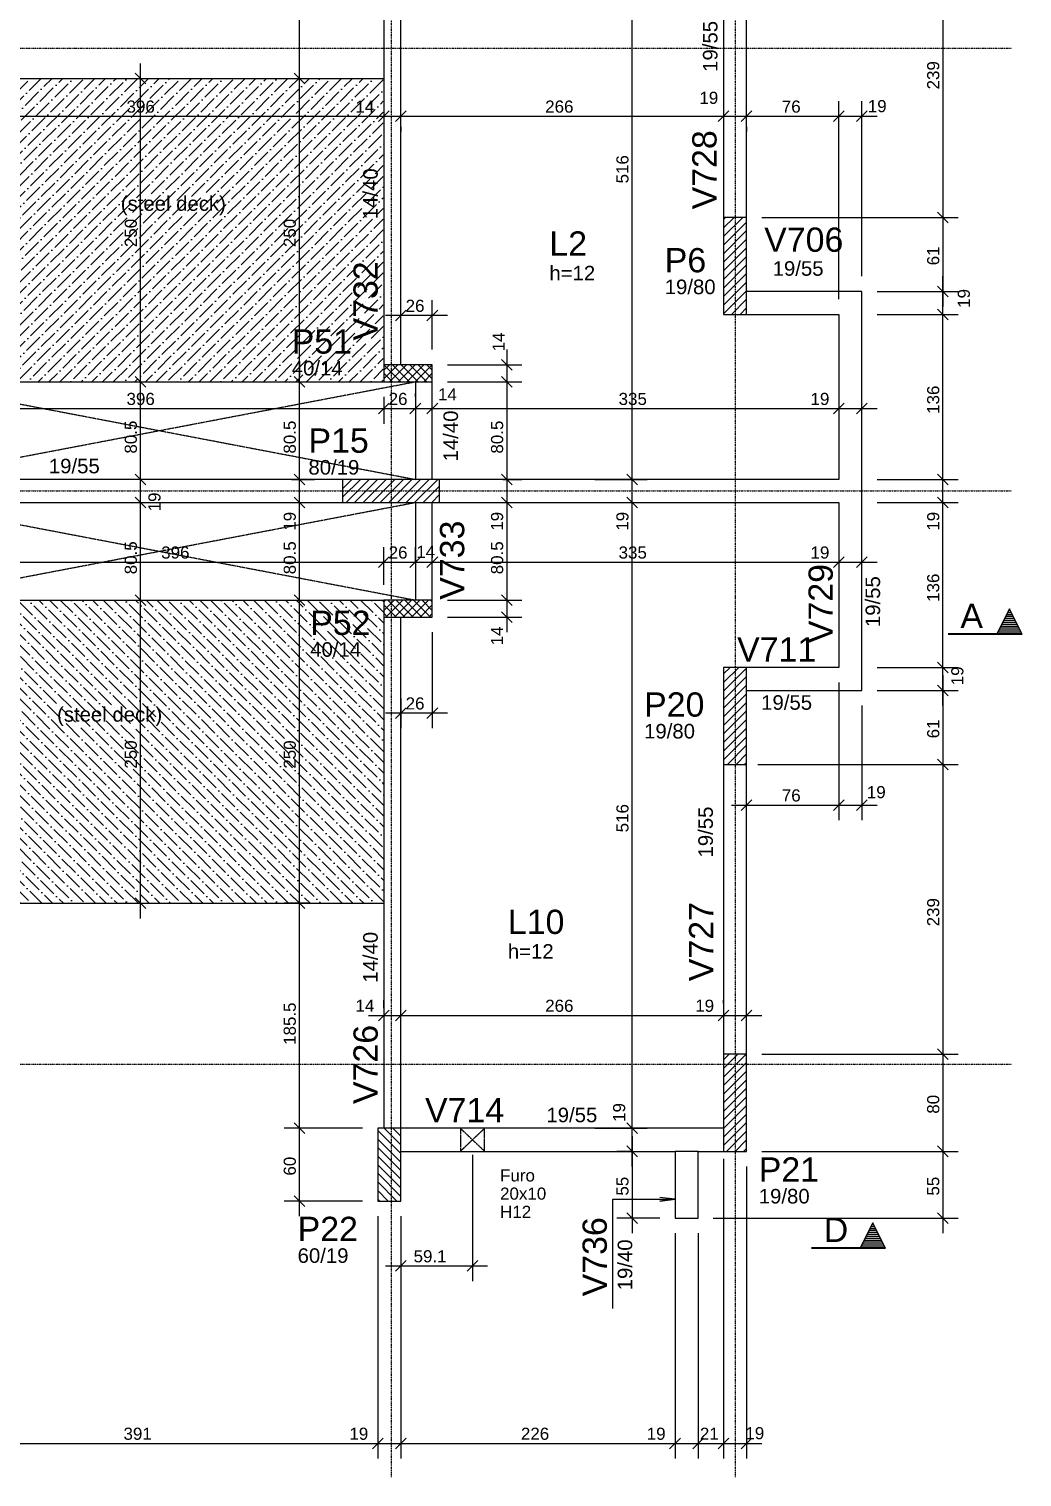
# Model space of a CAD drawing. Extents: x 37185 to 43130, y -8131 to -3926.
# Drawn here: x 39285 to 40103, y -6239 to -5045 of the extents above; entities that cross this region are included whole.
import ezdxf

# ---------------------------------------------------------------- set-up
doc = ezdxf.new("R2010")
doc.units = 0
doc.header["$MEASUREMENT"] = 0
doc.linetypes.add('ESTILO_TQS_0001', pattern=[1, 0.7, -0.3])
doc.linetypes.add('ESTILO_TQS_0004', pattern=[1.12, 0.5, -0.2, 0.01, -0.2, 0.01, -0.2])
for name, color, linetype in [('119', 253, 'CONTINUOUS'), ('37', 4, 'CONTINUOUS'), ('39', 74, 'CONTINUOUS'), ('40', 240, 'CONTINUOUS'), ('42', 3, 'CONTINUOUS'), ('43', 3, 'CONTINUOUS'), ('44', 3, 'CONTINUOUS'), ('45', 2, 'CONTINUOUS'), ('46', 2, 'CONTINUOUS'), ('47', 2, 'CONTINUOUS'), ('53', 242, 'CONTINUOUS'), ('54', 242, 'CONTINUOUS'), ('70', 160, 'CONTINUOUS'), ('75', 9, 'CONTINUOUS'), ('79', 12, 'CONTINUOUS'), ('80', 6, 'CONTINUOUS'), ('81', 2, 'CONTINUOUS'), ('82', 252, 'CONTINUOUS'), ('TEXTO', 7, 'CONTINUOUS')]:
    doc.layers.add(name, color=color, linetype=linetype)
doc.styles.add('Arial', font='arial.ttf', dxfattribs={"height": 7.5})
doc.styles.add('TQS_ARIAL', font='arial.ttf')

msp = doc.modelspace()

# ---------------------------------------------------------------- hatches: boundary and pattern name
at = {"layer": '119'}
h = msp.add_hatch(dxfattribs=at)
h.set_pattern_fill('ANSI36', color=117, scale=50, angle=180)
h.set_pattern_definition([(225, (41013.841, -9262.4064), (-3.314563, -12.153398), [15.625, -3.125, 0, -3.125])])
h.paths.add_polyline_path([(39576.463, -5336.017), (39180.463, -5336.017), (39180.463, -5086.017), (39576.463, -5086.017)])
h = msp.add_hatch(dxfattribs=at)
h.set_pattern_fill('ANSI36', color=117, scale=50, angle=180)
h.set_pattern_definition([(135, (41014.3364, -1589.6267), (-3.314563, 12.153398), [15.625, -3.125, 0, -3.125])])
h.paths.add_polyline_path([(39576.959, -5516.017), (39180.959, -5516.017), (39180.959, -5766.017), (39576.959, -5766.017)])

# ---------------------------------------------------------------- linework, layer by layer
at = {"layer": '37', "linetype": 'Continuous'}
for points in [[(39576.959, -4900.517), (39576.959, -5322.017)], [(39590.959, -5322.017), (39590.959, -4900.517)], [(39856.959, -4961.517), (39856.959, -5200.517)], [(39875.959, -5200.517), (39875.959, -4961.517)], [(39970.959, -5261.517), (39875.959, -5261.517)], [(39970.959, -5426.017), (39970.959, -5261.517)], [(39875.959, -5280.517), (39951.959, -5280.517)], [(39951.959, -5280.517), (39951.959, -5416.517)], [(39602.959, -5336.017), (39602.959, -5416.517)], [(39616.959, -5416.517), (39616.959, -5336.017)], [(39542.959, -5416.517), (39180.959, -5416.517)], [(39951.959, -5416.517), (39622.959, -5416.517)], [(39970.959, -5590.517), (39970.959, -5426.017)], [(39180.959, -5435.517), (39542.959, -5435.517)], [(39602.959, -5435.517), (39602.959, -5516.017)], [(39616.959, -5516.017), (39616.959, -5435.517)], [(39622.959, -5435.517), (39951.959, -5435.517)], [(39951.959, -5435.517), (39951.959, -5571.517)], [(39576.959, -5530.017), (39576.959, -5951.517)], [(39590.959, -5951.517), (39590.959, -5530.017)], [(39951.959, -5571.517), (39875.959, -5571.517)], [(39875.959, -5590.517), (39970.959, -5590.517)], [(39856.959, -5651.517), (39856.959, -5890.517)], [(39875.959, -5890.517), (39875.959, -5651.517)], [(39826.459, -5951.517), (39590.959, -5951.517)], [(39856.959, -5951.517), (39826.459, -5951.517)], [(39590.959, -5970.517), (39816.959, -5970.517)], [(39816.959, -5970.517), (39816.959, -6025.517)], [(39835.959, -5970.517), (39816.959, -5970.517)], [(39835.959, -5970.517), (39856.959, -5970.517)], [(39835.959, -6025.517), (39835.959, -5970.517)], [(39816.959, -6025.517), (39835.959, -6025.517)]]:
    msp.add_lwpolyline(points, dxfattribs=at)
at = {"layer": '39', "linetype": 'Continuous'}
for p, q in [((39856.959, -5216.306), (39872.748, -5200.517)), ((39856.959, -5209.235), (39865.677, -5200.517)), ((39856.959, -5202.164), (39858.606, -5200.517)), ((39856.959, -5223.377), (39875.959, -5204.377)), ((39856.959, -5230.448), (39875.959, -5211.448)), ((39856.959, -5237.519), (39875.959, -5218.519)), ((39856.959, -5244.591), (39875.959, -5225.591)), ((39856.959, -5251.662), (39875.959, -5232.662)), ((39856.959, -5258.733), (39875.959, -5239.733)), ((39856.959, -5265.804), (39875.959, -5246.804)), ((39856.959, -5272.875), (39875.959, -5253.875)), ((39856.959, -5279.946), (39875.959, -5260.946)), ((39863.459, -5280.517), (39875.959, -5268.017)), ((39870.53, -5280.517), (39875.959, -5275.088)), ((39542.959, -5431.311), (39557.753, -5416.517)), ((39542.959, -5424.24), (39550.682, -5416.517)), ((39542.959, -5417.169), (39543.611, -5416.517)), ((39545.824, -5435.517), (39564.824, -5416.517)), ((39552.895, -5435.517), (39571.895, -5416.517)), ((39559.966, -5435.517), (39578.966, -5416.517)), ((39567.038, -5435.517), (39586.038, -5416.517)), ((39574.109, -5435.517), (39593.109, -5416.517)), ((39581.18, -5435.517), (39600.18, -5416.517)), ((39588.251, -5435.517), (39607.251, -5416.517)), ((39595.322, -5435.517), (39614.322, -5416.517)), ((39602.393, -5435.517), (39621.393, -5416.517)), ((39609.464, -5435.517), (39622.959, -5422.022)), ((39616.535, -5435.517), (39622.959, -5429.093)), ((39856.959, -5584.002), (39869.443, -5571.517)), ((39856.959, -5576.931), (39862.372, -5571.517)), ((39856.959, -5591.073), (39875.959, -5572.073)), ((39856.959, -5598.144), (39875.959, -5579.144)), ((39856.959, -5605.215), (39875.959, -5586.215)), ((39856.959, -5612.286), (39875.959, -5593.286)), ((39856.959, -5619.357), (39875.959, -5600.357)), ((39856.959, -5626.428), (39875.959, -5607.428)), ((39856.959, -5633.499), (39875.959, -5614.499)), ((39856.959, -5640.57), (39875.959, -5621.57)), ((39856.959, -5647.641), (39875.959, -5628.641)), ((39860.154, -5651.517), (39875.959, -5635.712)), ((39867.225, -5651.517), (39875.959, -5642.784)), ((39874.296, -5651.517), (39875.959, -5649.855)), ((39856.959, -5909.271), (39875.712, -5890.517)), ((39856.959, -5902.2), (39868.641, -5890.517)), ((39856.959, -5895.129), (39861.57, -5890.517)), ((39856.959, -5916.342), (39875.959, -5897.342)), ((39856.959, -5923.413), (39875.959, -5904.413)), ((39856.959, -5930.484), (39875.959, -5911.484)), ((39856.959, -5937.555), (39875.959, -5918.555)), ((39856.959, -5944.626), (39875.959, -5925.626)), ((39856.959, -5951.697), (39875.959, -5932.697)), ((39856.959, -5958.768), (39875.959, -5939.768)), ((39571.959, -5953.281), (39590.959, -5972.281)), ((39577.266, -5951.517), (39590.959, -5965.21)), ((39584.337, -5951.517), (39590.959, -5958.139)), ((39856.959, -5965.839), (39875.959, -5946.839)), ((39859.352, -5970.517), (39875.959, -5953.91)), ((39571.959, -5960.352), (39590.959, -5979.352)), ((39571.959, -5967.423), (39590.959, -5986.423)), ((39866.423, -5970.517), (39875.959, -5960.982)), ((39873.494, -5970.517), (39875.959, -5968.053)), ((39571.959, -5974.494), (39590.959, -5993.494)), ((39571.959, -5981.565), (39590.959, -6000.565)), ((39571.959, -5988.636), (39590.959, -6007.636)), ((39571.959, -5995.707), (39587.769, -6011.517)), ((39571.959, -6002.778), (39580.698, -6011.517)), ((39571.959, -6009.849), (39573.626, -6011.517))]:
    msp.add_line(p, q, dxfattribs=at)
for points in [[(39856.959, -5280.517), (39875.959, -5280.517), (39875.959, -5200.517), (39856.959, -5200.517), (39856.959, -5280.517)], [(39622.959, -5416.517), (39542.959, -5416.517), (39542.959, -5435.517), (39622.959, -5435.517), (39622.959, -5416.517)], [(39856.959, -5651.517), (39875.959, -5651.517), (39875.959, -5571.517), (39856.959, -5571.517), (39856.959, -5651.517)], [(39856.959, -5970.517), (39875.959, -5970.517), (39875.959, -5890.517), (39856.959, -5890.517), (39856.959, -5970.517)], [(39590.959, -6011.517), (39590.959, -5951.517), (39571.959, -5951.517), (39571.959, -6011.517), (39590.959, -6011.517)]]:
    msp.add_lwpolyline(points, dxfattribs=at)
at = {"layer": '40', "linetype": 'Continuous'}
for p, q in [((39576.959, -5333.672), (39588.614, -5322.017)), ((39576.959, -5326.601), (39581.543, -5322.017)), ((39577.091, -5322.017), (39591.091, -5336.017)), ((39581.685, -5336.017), (39595.685, -5322.017)), ((39584.162, -5322.017), (39598.162, -5336.017)), ((39588.756, -5336.017), (39602.756, -5322.017)), ((39591.233, -5322.017), (39605.233, -5336.017)), ((39595.827, -5336.017), (39609.827, -5322.017)), ((39598.304, -5322.017), (39612.304, -5336.017)), ((39602.898, -5336.017), (39616.898, -5322.017)), ((39605.375, -5322.017), (39616.959, -5333.6)), ((39612.446, -5322.017), (39616.959, -5326.529)), ((39576.959, -5328.956), (39584.019, -5336.017)), ((39609.969, -5336.017), (39616.959, -5329.027)), ((39576.959, -5524.591), (39585.533, -5516.017)), ((39576.959, -5517.519), (39578.461, -5516.017)), ((39576.959, -5519.874), (39587.101, -5530.017)), ((39576.959, -5526.946), (39580.03, -5530.017)), ((39578.604, -5530.017), (39592.604, -5516.017)), ((39580.172, -5516.017), (39594.172, -5530.017)), ((39585.675, -5530.017), (39599.675, -5516.017)), ((39587.243, -5516.017), (39601.243, -5530.017)), ((39592.746, -5530.017), (39606.746, -5516.017)), ((39594.314, -5516.017), (39608.314, -5530.017)), ((39599.817, -5530.017), (39613.817, -5516.017)), ((39601.385, -5516.017), (39615.385, -5530.017)), ((39606.888, -5530.017), (39616.959, -5519.946)), ((39608.456, -5516.017), (39616.959, -5524.519)), ((39613.959, -5530.017), (39616.959, -5527.017)), ((39615.527, -5516.017), (39616.959, -5517.448))]:
    msp.add_line(p, q, dxfattribs=at)
for points in [[(39576.959, -5336.017), (39616.959, -5336.017), (39616.959, -5322.017), (39576.959, -5322.017), (39576.959, -5336.017)], [(39576.959, -5530.017), (39616.959, -5530.017), (39616.959, -5516.017), (39576.959, -5516.017), (39576.959, -5530.017)]]:
    msp.add_lwpolyline(points, dxfattribs=at)
at = {"layer": '53', "linetype": 'ESTILO_TQS_0001'}
msp.add_lwpolyline([(39650.055, -5961.017), (39640.055, -5970.517), (39660.055, -5970.517), (39650.055, -5961.017), (39660.055, -5970.517), (39660.055, -5951.517), (39650.055, -5961.017), (39660.055, -5951.517), (39640.055, -5951.517), (39650.055, -5961.017), (39640.055, -5951.517), (39640.055, -5970.517), (39650.055, -5961.017)], dxfattribs=at)
at = {"layer": '70', "linetype": 'ESTILO_TQS_0004'}
for p, q in [((39582.959, -4564.239), (39582.959, -6239.048)), ((39866.459, -4564.239), (39866.459, -6239.048)), ((37814.52, -5061.017), (40094.166, -5061.017)), ((37814.52, -5426.017), (40094.166, -5426.017)), ((37814.52, -5898.517), (40094.166, -5898.517))]:
    msp.add_line(p, q, dxfattribs=at)
at = {"layer": '75', "linetype": 'Continuous'}
for p, q in [((39507.452, -5098.517), (39507.452, -4888.017)), ((39781.601, -5429.017), (39781.601, -4888.017)), ((40037.705, -4949.017), (40037.705, -5213.017)), ((39376.459, -5348.517), (39376.459, -5073.517)), ((39507.452, -5348.517), (39507.452, -5073.517)), ((39380.878, -5090.436), (39372.039, -5081.597)), ((39511.871, -5090.436), (39503.033, -5081.597)), ((39511.871, -5090.436), (39503.033, -5081.597)), ((39287.584, -5086.017), (39287.584, -5086.017)), ((39287.584, -5086.017), (39287.584, -5086.017)), ((39376.459, -5086.017), (39376.459, -5086.017)), ((39486, -5086.017), (39486, -5086.017)), ((39486, -5086.017), (39486, -5086.017)), ((39498.5, -5086.017), (39519.952, -5086.017)), ((39498.5, -5086.017), (39519.952, -5086.017)), ((39875.959, -5138.59), (39875.959, -5104.665)), ((39951.959, -5268.017), (39951.959, -5104.665)), ((39951.959, -5268.017), (39951.959, -5104.665)), ((39970.959, -5249.017), (39970.959, -5104.665)), ((39168.459, -5117.165), (39589.459, -5117.165)), ((39564.459, -5117.165), (39603.459, -5117.165)), ((39572.539, -5121.584), (39581.378, -5112.746)), ((39572.539, -5121.584), (39581.378, -5112.746)), ((39576.959, -5113.408), (39576.959, -5113.408)), ((39576.959, -5113.408), (39576.959, -5113.408)), ((39578.459, -5117.165), (39869.459, -5117.165)), ((39586.539, -5121.584), (39595.378, -5112.746)), ((39586.539, -5121.584), (39595.378, -5112.746)), ((39590.959, -5113.408), (39590.959, -5113.408)), ((39590.959, -5113.408), (39590.959, -5113.408)), ((39844.459, -5117.165), (39888.459, -5117.165)), ((39852.539, -5121.584), (39861.378, -5112.746)), ((39852.539, -5121.584), (39861.378, -5112.746)), ((39856.959, -5113.408), (39856.959, -5113.408)), ((39856.959, -5113.408), (39856.959, -5113.408)), ((39863.459, -5117.165), (39964.459, -5117.165)), ((39871.539, -5121.584), (39880.378, -5112.746)), ((39871.539, -5121.584), (39880.378, -5112.746)), ((39875.959, -5113.408), (39875.959, -5113.408)), ((39939.459, -5117.165), (39983.459, -5117.165)), ((39947.539, -5121.584), (39956.378, -5112.746)), ((39947.539, -5121.584), (39956.378, -5112.746)), ((39966.539, -5121.584), (39975.378, -5112.746)), ((39576.959, -5125.908), (39576.959, -5129.665)), ((39576.959, -5125.908), (39576.959, -5129.665)), ((39590.959, -5125.908), (39590.959, -5129.665)), ((39590.959, -5125.908), (39590.959, -5129.665)), ((39856.959, -5125.908), (39856.959, -5129.665)), ((39856.959, -5125.908), (39856.959, -5129.665)), ((39875.959, -5125.908), (39875.959, -5129.665)), ((39875.959, -5151.09), (39875.959, -5151.09)), ((40037.705, -5188.017), (40037.705, -5274.017)), ((39875.959, -5200.517), (39875.959, -5200.517)), ((39875.959, -5200.517), (39875.959, -5200.517)), ((39888.459, -5200.517), (40050.205, -5200.517)), ((39888.459, -5200.517), (40050.205, -5200.517)), ((40033.285, -5196.097), (40042.124, -5204.936)), ((40033.285, -5196.097), (40042.124, -5204.936)), ((40037.705, -5293.017), (40037.705, -5249.017)), ((39970.959, -5261.517), (39970.959, -5261.517)), ((39970.959, -5261.517), (39970.959, -5261.517)), ((39970.959, -5261.517), (39970.959, -5261.517)), ((39983.459, -5261.517), (40050.205, -5261.517)), ((39983.459, -5261.517), (40050.205, -5261.517)), ((40042.124, -5265.936), (40033.285, -5257.097)), ((40033.285, -5257.097), (40042.124, -5265.936)), ((39595.378, -5276.964), (39586.539, -5285.803)), ((39590.959, -5284.789), (39590.959, -5268.884)), ((39621.378, -5276.964), (39612.539, -5285.803)), ((39616.959, -5309.517), (39616.959, -5268.884)), ((40042.124, -5284.936), (40033.285, -5276.097)), ((40042.124, -5284.936), (40033.285, -5276.097)), ((40037.705, -5429.017), (40037.705, -5268.017)), ((39629.459, -5281.384), (39578.459, -5281.384)), ((39951.959, -5280.517), (39951.959, -5280.517)), ((39951.959, -5280.517), (39951.959, -5280.517)), ((39970.959, -5280.517), (39970.959, -5280.517)), ((39970.959, -5280.517), (39970.959, -5280.517)), ((39983.459, -5280.517), (40050.205, -5280.517)), ((39983.459, -5280.517), (40050.205, -5280.517)), ((39590.959, -5297.289), (39590.959, -5297.289)), ((39678.308, -5309.517), (39678.308, -5348.517)), ((39376.459, -5429.017), (39376.459, -5323.517)), ((39507.452, -5429.017), (39507.452, -5323.517)), ((39616.959, -5322.017), (39616.959, -5322.017)), ((39616.959, -5322.017), (39616.959, -5322.017)), ((39629.459, -5322.017), (39690.808, -5322.017)), ((39673.889, -5317.597), (39682.728, -5326.436)), ((39678.308, -5323.517), (39678.308, -5429.017)), ((39380.878, -5340.436), (39372.039, -5331.597)), ((39380.878, -5340.436), (39372.039, -5331.597)), ((39376.459, -5336.017), (39376.459, -5336.017)), ((39376.459, -5336.017), (39376.459, -5336.017)), ((39489.414, -5336.017), (39489.414, -5336.017)), ((39489.414, -5336.017), (39489.414, -5336.017)), ((39501.914, -5336.017), (39519.952, -5336.017)), ((39501.914, -5336.017), (39519.952, -5336.017)), ((39511.871, -5340.436), (39503.033, -5331.597)), ((39511.871, -5340.436), (39503.033, -5331.597)), ((39576.959, -5336.017), (39576.959, -5336.017)), ((39576.959, -5336.017), (39576.959, -5336.017)), ((39616.959, -5336.017), (39616.959, -5336.017)), ((39616.959, -5336.017), (39616.959, -5336.017)), ((39629.459, -5336.017), (39690.808, -5336.017)), ((39629.459, -5336.017), (39690.808, -5336.017)), ((39673.889, -5331.597), (39682.728, -5340.436)), ((39673.889, -5331.597), (39682.728, -5340.436)), ((39576.959, -5348.517), (39576.959, -5370.68)), ((39576.959, -5348.517), (39576.959, -5370.68)), ((39602.959, -5348.409), (39602.959, -5345.68)), ((39602.959, -5348.409), (39602.959, -5345.68)), ((39616.959, -5346.561), (39616.959, -5345.68)), ((39616.959, -5346.561), (39616.959, -5345.68)), ((39951.959, -5348.517), (39951.959, -5348.517)), ((39951.959, -5348.517), (39951.959, -5348.517)), ((39970.959, -5353.122), (39970.959, -5345.68)), ((39168.459, -5358.18), (39589.459, -5358.18)), ((39564.459, -5358.18), (39615.459, -5358.18)), ((39572.539, -5362.599), (39581.378, -5353.76)), ((39572.539, -5362.599), (39581.378, -5353.76)), ((39590.459, -5358.18), (39629.459, -5358.18)), ((39598.539, -5362.599), (39607.378, -5353.76)), ((39598.539, -5362.599), (39607.378, -5353.76)), ((39604.459, -5358.18), (39964.459, -5358.18)), ((39612.539, -5362.599), (39621.378, -5353.76)), ((39612.539, -5362.599), (39621.378, -5353.76)), ((39616.959, -5359.061), (39616.959, -5359.061)), ((39616.959, -5359.061), (39616.959, -5359.061)), ((39939.459, -5358.18), (39983.459, -5358.18)), ((39947.539, -5362.599), (39956.378, -5353.76)), ((39947.539, -5362.599), (39956.378, -5353.76)), ((39966.539, -5362.599), (39975.378, -5353.76)), ((39602.959, -5360.909), (39602.959, -5360.909)), ((39602.959, -5360.909), (39602.959, -5360.909)), ((39951.959, -5361.017), (39951.959, -5370.68)), ((39951.959, -5361.017), (39951.959, -5370.68)), ((39970.959, -5365.622), (39970.959, -5365.622)), ((39376.459, -5448.017), (39376.459, -5404.017)), ((39507.452, -5448.017), (39507.452, -5404.017)), ((39678.308, -5404.017), (39678.308, -5448.017)), ((39781.601, -5448.017), (39781.601, -5404.017)), ((40037.705, -5448.017), (40037.705, -5404.017)), ((39380.878, -5420.936), (39372.039, -5412.097)), ((39380.878, -5420.936), (39372.039, -5412.097)), ((39376.459, -5416.517), (39376.459, -5416.517)), ((39376.459, -5416.517), (39376.459, -5416.517)), ((39488.421, -5416.517), (39488.421, -5416.517)), ((39488.421, -5416.517), (39488.421, -5416.517)), ((39500.921, -5416.517), (39519.952, -5416.517)), ((39500.921, -5416.517), (39519.952, -5416.517)), ((39511.871, -5420.936), (39503.033, -5412.097)), ((39511.871, -5420.936), (39503.033, -5412.097)), ((39662.59, -5416.517), (39662.59, -5416.517)), ((39662.59, -5416.517), (39662.59, -5416.517)), ((39673.889, -5412.097), (39682.728, -5420.936)), ((39673.889, -5412.097), (39682.728, -5420.936)), ((39675.09, -5416.517), (39690.808, -5416.517)), ((39675.09, -5416.517), (39690.808, -5416.517)), ((39738.459, -5416.517), (39738.459, -5416.517)), ((39738.459, -5416.517), (39738.459, -5416.517)), ((39750.959, -5416.517), (39794.101, -5416.517)), ((39750.959, -5416.517), (39794.101, -5416.517)), ((39786.02, -5420.936), (39777.181, -5412.097)), ((39786.02, -5420.936), (39777.181, -5412.097)), ((39970.959, -5416.517), (39970.959, -5416.517)), ((39970.959, -5416.517), (39970.959, -5416.517)), ((39983.459, -5416.517), (40050.205, -5416.517)), ((39983.459, -5416.517), (40050.205, -5416.517)), ((40042.124, -5420.936), (40033.285, -5412.097)), ((40042.124, -5420.936), (40033.285, -5412.097)), ((39380.878, -5439.936), (39372.039, -5431.097)), ((39380.878, -5439.936), (39372.039, -5431.097)), ((39376.459, -5528.517), (39376.459, -5423.017)), ((39511.871, -5439.936), (39503.033, -5431.097)), ((39511.871, -5439.936), (39503.033, -5431.097)), ((39507.452, -5528.517), (39507.452, -5423.017)), ((39673.889, -5431.097), (39682.728, -5439.936)), ((39673.889, -5431.097), (39682.728, -5439.936)), ((39678.308, -5423.017), (39678.308, -5528.517)), ((39786.02, -5439.936), (39777.181, -5431.097)), ((39786.02, -5439.936), (39777.181, -5431.097)), ((39781.601, -5964.017), (39781.601, -5423.017)), ((40042.124, -5439.936), (40033.285, -5431.097)), ((40042.124, -5439.936), (40033.285, -5431.097)), ((40037.705, -5584.017), (40037.705, -5423.017)), ((39376.459, -5435.517), (39376.459, -5435.517)), ((39376.459, -5435.517), (39376.459, -5435.517)), ((39492.72, -5435.517), (39492.72, -5435.517)), ((39492.72, -5435.517), (39492.72, -5435.517)), ((39505.22, -5435.517), (39519.952, -5435.517)), ((39505.22, -5435.517), (39519.952, -5435.517)), ((39663.233, -5435.517), (39663.233, -5435.517)), ((39663.233, -5435.517), (39663.233, -5435.517)), ((39675.733, -5435.517), (39690.808, -5435.517)), ((39675.733, -5435.517), (39690.808, -5435.517)), ((39738.459, -5435.517), (39738.459, -5435.517)), ((39738.459, -5435.517), (39738.459, -5435.517)), ((39750.959, -5435.517), (39794.101, -5435.517)), ((39750.959, -5435.517), (39794.101, -5435.517)), ((39970.959, -5435.517), (39970.959, -5435.517)), ((39970.959, -5435.517), (39970.959, -5435.517)), ((39983.459, -5435.517), (40050.205, -5435.517)), ((39983.459, -5435.517), (40050.205, -5435.517)), ((39576.959, -5503.517), (39576.959, -5472.324)), ((39576.959, -5503.517), (39576.959, -5472.324)), ((39602.959, -5484.721), (39602.959, -5472.324)), ((39602.959, -5484.721), (39602.959, -5472.324)), ((39616.959, -5485.229), (39616.959, -5472.324)), ((39616.959, -5485.229), (39616.959, -5472.324)), ((39970.959, -5475.146), (39970.959, -5472.324)), ((39168.459, -5484.824), (39589.459, -5484.824)), ((39564.459, -5484.824), (39615.459, -5484.824)), ((39572.539, -5489.243), (39581.378, -5480.404)), ((39572.539, -5489.243), (39581.378, -5480.404)), ((39590.459, -5484.824), (39629.459, -5484.824)), ((39598.539, -5489.243), (39607.378, -5480.404)), ((39598.539, -5489.243), (39607.378, -5480.404)), ((39604.459, -5484.824), (39964.459, -5484.824)), ((39612.539, -5489.243), (39621.378, -5480.404)), ((39612.539, -5489.243), (39621.378, -5480.404)), ((39939.459, -5484.824), (39983.459, -5484.824)), ((39947.539, -5489.243), (39956.378, -5480.404)), ((39947.539, -5489.243), (39956.378, -5480.404)), ((39951.959, -5480.289), (39951.959, -5480.289)), ((39951.959, -5480.289), (39951.959, -5480.289)), ((39966.539, -5489.243), (39975.378, -5480.404)), ((39970.959, -5487.646), (39970.959, -5487.646)), ((39376.459, -5778.517), (39376.459, -5503.517)), ((39507.452, -5778.517), (39507.452, -5503.517)), ((39602.959, -5497.221), (39602.959, -5497.221)), ((39602.959, -5497.221), (39602.959, -5497.221)), ((39616.959, -5497.729), (39616.959, -5497.729)), ((39616.959, -5497.729), (39616.959, -5497.729)), ((39678.308, -5503.517), (39678.308, -5542.517)), ((39951.959, -5492.789), (39951.959, -5497.324)), ((39951.959, -5492.789), (39951.959, -5497.324)), ((39380.878, -5520.436), (39372.039, -5511.597)), ((39380.878, -5520.436), (39372.039, -5511.597)), ((39511.871, -5520.436), (39503.033, -5511.597)), ((39511.871, -5520.436), (39503.033, -5511.597)), ((39673.889, -5511.597), (39682.728, -5520.436)), ((39673.889, -5511.597), (39682.728, -5520.436)), ((39294.05, -5516.017), (39294.05, -5516.017)), ((39294.05, -5516.017), (39294.05, -5516.017)), ((39376.459, -5516.017), (39376.459, -5516.017)), ((39376.459, -5516.017), (39376.459, -5516.017)), ((39482.946, -5516.017), (39482.946, -5516.017)), ((39482.946, -5516.017), (39482.946, -5516.017)), ((39495.446, -5516.017), (39519.952, -5516.017)), ((39495.446, -5516.017), (39519.952, -5516.017)), ((39576.959, -5516.017), (39576.959, -5516.017)), ((39576.959, -5516.017), (39576.959, -5516.017)), ((39616.959, -5516.017), (39616.959, -5516.017)), ((39616.959, -5516.017), (39616.959, -5516.017)), ((39629.459, -5516.017), (39690.808, -5516.017)), ((39629.459, -5516.017), (39690.808, -5516.017)), ((39673.889, -5525.597), (39682.728, -5534.436)), ((40092.538, -5523.316), (40082.21, -5543.971)), ((40092.538, -5523.512), (40082.308, -5543.971)), ((40094.036, -5526.507), (40091.04, -5526.507)), ((40093.238, -5524.912), (40091.838, -5524.912)), ((40102.909, -5544.058), (40092.538, -5523.316)), ((40102.768, -5543.971), (40092.538, -5523.511)), ((39616.959, -5530.017), (39616.959, -5530.017)), ((39616.959, -5530.017), (39616.959, -5530.017)), ((39629.459, -5530.017), (39690.808, -5530.017)), ((40100.418, -5539.271), (40084.658, -5539.271)), ((40099.62, -5537.676), (40085.456, -5537.676)), ((40098.822, -5536.08), (40086.253, -5536.08)), ((40098.024, -5534.485), (40087.051, -5534.485)), ((40097.231, -5532.899), (40087.849, -5532.89)), ((40096.429, -5531.294), (40088.647, -5531.294)), ((40095.631, -5529.698), (40089.444, -5529.698)), ((40094.833, -5528.103), (40090.242, -5528.103)), ((39616.959, -5542.517), (39616.959, -5621.734)), ((40102.768, -5543.971), (40042.111, -5543.971)), ((40042.111, -5544.058), (40102.909, -5544.058)), ((40102.013, -5542.462), (40083.062, -5542.462)), ((40101.215, -5540.867), (40083.86, -5540.867)), ((40037.705, -5603.017), (40037.705, -5559.017)), ((39951.959, -5571.517), (39951.959, -5571.517)), ((39951.959, -5571.517), (39951.959, -5571.517)), ((39970.959, -5571.517), (39970.959, -5571.517)), ((39970.959, -5571.517), (39970.959, -5571.517)), ((39983.459, -5571.517), (40050.205, -5571.517)), ((39983.459, -5571.517), (40050.205, -5571.517)), ((40042.124, -5575.937), (40033.285, -5567.098)), ((40042.124, -5575.937), (40033.285, -5567.098)), ((39590.959, -5584.806), (39590.959, -5584.806)), ((39951.959, -5584.017), (39951.959, -5697.564)), ((39951.959, -5584.017), (39951.959, -5697.564)), ((40042.124, -5594.937), (40033.285, -5586.098)), ((40033.285, -5586.098), (40042.124, -5594.937)), ((40037.705, -5578.017), (40037.705, -5664.017)), ((39590.959, -5597.306), (39590.959, -5621.734)), ((39970.959, -5590.517), (39970.959, -5590.517)), ((39970.959, -5590.517), (39970.959, -5590.517)), ((39970.959, -5590.517), (39970.959, -5590.517)), ((39983.459, -5590.517), (40050.205, -5590.517)), ((39983.459, -5590.517), (40050.205, -5590.517)), ((39629.459, -5609.234), (39578.459, -5609.234)), ((39595.378, -5604.814), (39586.539, -5613.653)), ((39621.378, -5604.814), (39612.539, -5613.653)), ((39970.959, -5603.017), (39970.959, -5697.564)), ((40037.705, -5639.017), (40037.705, -5903.017)), ((39872.723, -5651.517), (39872.723, -5651.517)), ((39872.723, -5651.517), (39872.723, -5651.517)), ((39885.223, -5651.517), (40050.205, -5651.517)), ((39885.223, -5651.517), (40050.205, -5651.517)), ((40033.285, -5647.098), (40042.124, -5655.937)), ((40033.285, -5647.098), (40042.124, -5655.937)), ((39871.539, -5689.484), (39880.378, -5680.645)), ((39875.959, -5673.116), (39875.959, -5672.564)), ((39947.539, -5689.484), (39956.378, -5680.645)), ((39947.539, -5689.484), (39956.378, -5680.645)), ((39966.539, -5689.484), (39975.378, -5680.645)), ((39863.459, -5685.064), (39964.459, -5685.064)), ((39875.959, -5685.616), (39875.959, -5685.616)), ((39939.459, -5685.064), (39983.459, -5685.064)), ((39507.452, -5964.017), (39507.452, -5753.517)), ((39380.878, -5770.436), (39372.039, -5761.597)), ((39376.459, -5766.017), (39376.459, -5766.017)), ((39514.749, -5766.017), (39494.952, -5766.017)), ((39514.749, -5766.017), (39494.952, -5766.017)), ((39511.871, -5770.436), (39503.033, -5761.597)), ((39511.871, -5770.436), (39503.033, -5761.597)), ((39527.249, -5766.017), (39527.249, -5766.017)), ((39527.249, -5766.017), (39527.249, -5766.017)), ((39576.959, -5852.437), (39576.959, -5845.976)), ((39590.959, -5852.437), (39590.959, -5845.976)), ((39590.959, -5852.437), (39590.959, -5845.976)), ((39856.959, -5848.445), (39856.959, -5845.976)), ((39856.959, -5848.445), (39856.959, -5845.976)), ((39875.959, -5848.168), (39875.959, -5845.976)), ((39564.459, -5858.476), (39603.459, -5858.476)), ((39572.539, -5862.895), (39581.378, -5854.056)), ((39578.459, -5858.476), (39869.459, -5858.476)), ((39586.539, -5862.895), (39595.378, -5854.056)), ((39586.539, -5862.895), (39595.378, -5854.056)), ((39844.459, -5858.476), (39888.459, -5858.476)), ((39852.539, -5862.895), (39861.378, -5854.056)), ((39852.539, -5862.895), (39861.378, -5854.056)), ((39856.959, -5860.945), (39856.959, -5860.945)), ((39856.959, -5860.945), (39856.959, -5860.945)), ((39871.539, -5862.895), (39880.378, -5854.056)), ((39875.959, -5860.668), (39875.959, -5860.668)), ((39576.959, -5864.937), (39576.959, -5864.937)), ((39590.959, -5864.937), (39590.959, -5864.937)), ((39590.959, -5864.937), (39590.959, -5864.937)), ((40037.705, -5878.017), (40037.705, -5983.017)), ((39875.959, -5890.517), (39875.959, -5890.517)), ((39875.959, -5890.517), (39875.959, -5890.517)), ((39888.459, -5890.517), (40050.205, -5890.517)), ((39888.459, -5890.517), (40050.205, -5890.517)), ((40033.285, -5886.098), (40042.124, -5894.937)), ((40033.285, -5886.098), (40042.124, -5894.937)), ((39507.452, -6024.017), (39507.452, -5939.017)), ((39781.601, -5983.017), (39781.601, -5939.017)), ((39559.459, -5951.517), (39494.952, -5951.517)), ((39546.959, -5951.517), (39494.952, -5951.517)), ((39511.871, -5955.937), (39503.033, -5947.098)), ((39511.871, -5955.937), (39503.033, -5947.098)), ((39559.459, -5951.517), (39559.459, -5951.517)), ((39571.959, -5951.517), (39571.959, -5951.517)), ((39738.459, -5951.517), (39738.459, -5951.517)), ((39738.459, -5951.517), (39738.459, -5951.517)), ((39750.959, -5951.517), (39794.101, -5951.517)), ((39750.959, -5951.517), (39794.101, -5951.517)), ((39786.02, -5955.937), (39777.181, -5947.098)), ((39786.02, -5955.937), (39777.181, -5947.098)), ((39650.055, -5961.017), (39650.055, -5961.017)), ((39786.02, -5974.937), (39777.181, -5966.098)), ((39777.181, -5966.098), (39786.02, -5974.937)), ((39781.601, -5958.017), (39781.601, -6038.017)), ((39856.959, -5964.098), (39856.959, -5964.098)), ((39856.959, -5964.098), (39856.959, -5964.098)), ((40033.285, -5966.098), (40042.124, -5974.937)), ((40033.285, -5966.098), (40042.124, -5974.937)), ((40037.705, -5958.017), (40037.705, -6038.017)), ((39650.055, -5973.517), (39650.055, -6077.526)), ((39738.459, -5970.517), (39738.459, -5970.517)), ((39750.959, -5970.517), (39794.101, -5970.517)), ((39781.601, -5970.517), (39769.101, -5970.517)), ((39794.101, -5970.517), (39794.101, -5970.517)), ((39856.959, -5976.598), (39856.959, -6223.846)), ((39856.959, -5976.598), (39856.959, -6223.846)), ((39875.959, -5970.517), (39875.959, -5970.517)), ((39875.959, -5970.517), (39875.959, -5970.517)), ((39875.959, -5970.517), (39875.959, -5970.517)), ((39888.459, -5970.517), (40050.205, -5970.517)), ((39888.459, -5970.517), (40050.205, -5970.517)), ((39875.959, -5983.017), (39875.959, -6223.846)), ((39559.459, -6011.517), (39494.952, -6011.517)), ((39511.871, -6015.937), (39503.033, -6007.098)), ((39571.959, -6011.517), (39571.959, -6011.517)), ((39571.959, -6011.517), (39571.959, -6011.517)), ((39571.959, -6011.517), (39571.959, -6011.517)), ((39590.959, -6011.517), (39590.959, -6011.517)), ((39590.959, -6011.517), (39590.959, -6011.517)), ((39590.959, -6011.517), (39590.959, -6011.517)), ((39571.959, -6024.017), (39571.959, -6223.846)), ((39571.959, -6024.017), (39571.959, -6223.846)), ((39590.959, -6024.017), (39590.959, -6223.846)), ((39590.959, -6024.017), (39590.959, -6223.846)), ((39590.959, -6024.017), (39590.959, -6077.526)), ((39804.459, -6025.517), (39769.101, -6025.517)), ((39777.181, -6021.097), (39786.02, -6029.936)), ((39816.959, -6025.517), (39816.959, -6025.517)), ((39816.959, -6025.517), (39816.959, -6025.517)), ((39816.959, -6025.517), (39816.959, -6025.517)), ((39835.959, -6025.517), (39835.959, -6025.517)), ((39835.959, -6025.517), (39835.959, -6025.517)), ((39835.959, -6025.517), (39835.959, -6025.517)), ((39848.459, -6025.517), (40050.205, -6025.517)), ((40033.285, -6021.097), (40042.124, -6029.936)), ((39816.959, -6038.017), (39816.959, -6223.846)), ((39816.959, -6038.017), (39816.959, -6223.846)), ((39835.959, -6038.017), (39835.959, -6223.846)), ((39835.959, -6038.017), (39835.959, -6223.846)), ((39979.97, -6029.536), (39969.643, -6050.19)), ((39979.97, -6029.731), (39969.74, -6050.19)), ((39985.457, -6040.704), (39974.483, -6040.704)), ((39984.664, -6039.118), (39975.281, -6039.109)), ((39983.861, -6037.513), (39976.079, -6037.513)), ((39983.063, -6035.918), (39976.877, -6035.918)), ((39982.266, -6034.322), (39977.674, -6034.322)), ((39981.468, -6032.727), (39978.472, -6032.727)), ((39980.67, -6031.131), (39979.27, -6031.131)), ((39990.341, -6050.277), (39979.97, -6029.536)), ((39990.2, -6050.19), (39979.97, -6029.731)), ((39990.2, -6050.19), (39929.543, -6050.19)), ((39929.543, -6050.277), (39990.341, -6050.277)), ((39989.445, -6048.682), (39970.494, -6048.682)), ((39988.648, -6047.086), (39971.292, -6047.086)), ((39987.85, -6045.491), (39972.09, -6045.491)), ((39987.052, -6043.895), (39972.888, -6043.895)), ((39986.254, -6042.3), (39973.686, -6042.3)), ((39586.539, -6069.445), (39595.378, -6060.606)), ((39645.635, -6069.445), (39654.474, -6060.606)), ((39578.459, -6065.026), (39662.555, -6065.026)), ((39567.539, -6215.766), (39576.378, -6206.927)), ((39567.539, -6215.766), (39576.378, -6206.927)), ((39586.539, -6215.766), (39595.378, -6206.927)), ((39586.539, -6215.766), (39595.378, -6206.927)), ((39812.539, -6215.766), (39821.378, -6206.927)), ((39812.539, -6215.766), (39821.378, -6206.927)), ((39831.539, -6215.766), (39840.378, -6206.927)), ((39831.539, -6215.766), (39840.378, -6206.927)), ((39852.539, -6215.766), (39861.378, -6206.927)), ((39852.539, -6215.766), (39861.378, -6206.927)), ((39871.539, -6215.766), (39880.378, -6206.927)), ((39168.459, -6211.346), (39584.459, -6211.346)), ((39559.459, -6211.346), (39603.459, -6211.346)), ((39578.459, -6211.346), (39829.459, -6211.346)), ((39804.459, -6211.346), (39848.459, -6211.346)), ((39823.459, -6211.346), (39869.459, -6211.346)), ((39844.459, -6211.346), (39888.459, -6211.346))]:
    msp.add_line(p, q, dxfattribs=at)
msp.add_lwpolyline([(39765.766, -6100.075), (39765.766, -6010.075), (39816.959, -6010.075), (39804.565, -6011.707), (39816.959, -6010.075), (39804.565, -6008.443)], dxfattribs=at)
at = {"layer": '79', "linetype": 'Continuous'}
for points in [[(40102.768, -5543.971), (40092.538, -5523.512), (40082.308, -5543.971), (40102.768, -5543.971)], [(39990.2, -6050.19), (39979.97, -6029.731), (39969.74, -6050.19), (39990.2, -6050.19)]]:
    msp.add_lwpolyline(points, dxfattribs=at)
at = {"layer": '80', "linetype": 'Continuous'}
for p, q in [((39180.959, -5086.017), (39576.959, -5086.017)), ((39180.959, -5336.017), (39576.959, -5336.017)), ((39180.959, -5516.017), (39576.959, -5516.017)), ((39180.959, -5766.017), (39576.959, -5766.017))]:
    msp.add_line(p, q, dxfattribs=at)
at = {"layer": '81', "linetype": 'ESTILO_TQS_0001'}
for p, q in [((39180.959, -5416.517), (39602.959, -5336.017)), ((39180.959, -5336.017), (39602.957, -5416.517)), ((39180.959, -5516.017), (39602.959, -5435.517)), ((39180.959, -5435.517), (39602.959, -5516.017))]:
    msp.add_line(p, q, dxfattribs=at)
at = {"layer": '82', "linetype": 'Continuous'}
for p, q in [((39866.459, -5240.517), (39866.459, -5240.517)), ((39596.959, -5329.017), (39596.959, -5329.017)), ((39582.959, -5426.017), (39582.959, -5426.017)), ((39596.959, -5523.017), (39596.959, -5523.017)), ((39866.459, -5611.517), (39866.459, -5611.517)), ((39866.459, -5930.517), (39866.459, -5930.517)), ((39581.459, -5981.517), (39581.459, -5981.517))]:
    msp.add_line(p, q, dxfattribs=at)

# ---------------------------------------------------------------- texts
at = {"layer": '42', "linetype": 'Continuous', "style": 'TQS_ARIAL'}
for s, p in [('V728', (39851.173, -5193.923)), ('V732', (39571.959, -5302.017)), ('V733', (39643.251, -5515.748)), ('V729', (39946.959, -5551.517)), ('V727', (39848.495, -5830.271)), ('V726', (39571.959, -5931.517)), ('V736', (39760.766, -6090.075))]:
    msp.add_text(s, height=20, rotation=90, dxfattribs=at).set_placement(p)
for s, p in [('V706', (39890.435, -5228.879)), ('V711', (39868.123, -5566.72)), ('V714', (39610.959, -5946.517))]:
    msp.add_text(s, height=20, dxfattribs=at).set_placement(p)
at = {"layer": '43', "linetype": 'Continuous', "style": 'TQS_ARIAL'}
for s, p in [('P6', (39808.464, -5245.807)), ('P51', (39501.101, -5312.833)), ('P15', (39514.868, -5394.566)), ('P52', (39516.326, -5544.765)), ('P20', (39791.467, -5612.132)), ('P21', (39885.959, -5995.517)), ('P22', (39505.939, -6044.467))]:
    msp.add_text(s, height=20, dxfattribs=at).set_placement(p)
at = {"layer": '44', "linetype": 'Continuous', "style": 'TQS_ARIAL'}
for s, p in [('L2', (39713.391, -5232.047)), ('L10', (39679.201, -5791.296))]:
    msp.add_text(s, height=20, dxfattribs=at).set_placement(p)
at = {"layer": '45', "linetype": 'Continuous', "style": 'TQS_ARIAL'}
for s, p in [('19/55', (39851.959, -5080.517)), ('14/40', (39571.959, -5202.017)), ('14/40', (39638.114, -5401.703)), ('19/55', (39985.959, -5538.267)), ('19/55', (39848.132, -5728.236)), ('14/40', (39571.959, -5831.517)), ('19/40', (39781.697, -6085.073))]:
    msp.add_text(s, height=12, rotation=90, dxfattribs=at).set_placement(p)
for p in [(39897.417, -5248.634), (39300.959, -5411.517), (39887.943, -5606.463), (39710.959, -5946.517)]:
    msp.add_text('19/55', height=12, dxfattribs=at).set_placement(p)
at = {"layer": '46', "linetype": 'Continuous', "style": 'TQS_ARIAL'}
for s, p in [('19/80', (39808.464, -5263.807)), ('40/14', (39501.101, -5330.833)), ('80/19', (39514.868, -5412.566)), ('40/14', (39516.326, -5562.765)), ('19/80', (39791.467, -5630.132)), ('19/80', (39885.959, -6013.517)), ('60/19', (39505.939, -6062.467))]:
    msp.add_text(s, height=12, dxfattribs=at).set_placement(p)
at = {"layer": '47', "linetype": 'Continuous', "style": 'TQS_ARIAL'}
for p in [(39713.391, -5252.447), (39679.201, -5811.696)]:
    msp.add_text('h=12', height=12, dxfattribs=at).set_placement(p)
at = {"layer": '54', "linetype": 'Continuous', "style": 'TQS_ARIAL'}
for s, p in [('Furo', (39672.765, -5995.381)), ('20x10', (39672.765, -6010.381)), ('H12', (39672.765, -6025.381))]:
    msp.add_text(s, height=10, dxfattribs=at).set_placement(p)
at = {"layer": '75', "linetype": 'Continuous', "style": 'TQS_ARIAL'}
for s, p in [('239', (40034.705, -5095.017)), ('516', (39778.601, -5172.517)), ('250', (39373.459, -5225.017)), ('250', (39504.452, -5225.017)), ('61', (40034.705, -5240.017)), ('19', (40059.968, -5275.09)), ('14', (39676.614, -5310.998)), ('136', (40034.705, -5362.517)), ('80.5', (39373.459, -5395.267)), ('80.5', (39504.452, -5395.267)), ('80.5', (39675.308, -5395.267)), ('19', (39392.957, -5442.897)), ('19', (39504.452, -5458.85)), ('19', (39675.308, -5458.85)), ('19', (39778.601, -5458.85)), ('19', (40034.705, -5458.85)), ('80.5', (39373.459, -5494.767)), ('80.5', (39504.452, -5494.767)), ('80.5', (39675.308, -5494.767)), ('136', (40034.705, -5517.517)), ('14', (39675.308, -5553.35)), ('19', (40054.599, -5586.281)), ('61', (40034.705, -5630.017)), ('250', (39373.459, -5655.017)), ('250', (39504.452, -5655.017)), ('516', (39778.601, -5707.517)), ('239', (40034.705, -5785.017)), ('185.5', (39504.452, -5882.767)), ('19', (39775.887, -5946.256)), ('80', (40034.705, -5939.517)), ('60', (39504.452, -5990.517)), ('55', (39778.601, -6007.017)), ('55', (40034.705, -6007.017))]:
    msp.add_text(s, height=10, rotation=90, dxfattribs=at).set_placement(p)
for s, height, p in [('19', 10, (39837.053, -5106.939)), ('396', 10, (39364.959, -5114.165)), ('14', 10, (39553.625, -5114.165)), ('266', 10, (39709.959, -5114.165)), ('76', 10, (39904.959, -5114.165)), ('19', 10, (39975.796, -5113.775)), ('26', 10, (39594.959, -5278.384)), ('396', 10, (39364.959, -5355.18)), ('26', 10, (39580.959, -5355.18)), ('14', 10, (39621.644, -5351.457)), ('335', 10, (39770.459, -5355.18)), ('19', 10, (39928.625, -5355.18)), ('396', 10, (39393.522, -5481.83)), ('26', 10, (39580.959, -5481.824)), ('14', 10, (39603.706, -5481.251)), ('335', 10, (39770.459, -5481.824)), ('19', 10, (39928.625, -5481.824)), ('A', 20, (40052.111, -5539.058)), ('26', 10, (39594.959, -5606.234)), ('19', 10, (39975.041, -5679.367)), ('76', 10, (39904.959, -5682.064)), ('14', 10, (39553.625, -5855.476)), ('266', 10, (39709.959, -5855.476)), ('19', 10, (39833.625, -5855.476)), ('D', 20, (39939.543, -6045.277)), ('59.1', 10, (39601.507, -6062.026)), ('391', 10, (39362.459, -6208.346)), ('19', 10, (39548.625, -6208.346)), ('226', 10, (39689.959, -6208.346)), ('19', 10, (39793.625, -6208.346)), ('21', 10, (39837.459, -6208.346)), ('19', 10, (39874.937, -6207.891))]:
    msp.add_text(s, height=height, dxfattribs=at).set_placement(p)
at = {"layer": 'TEXTO', "style": 'Arial'}
for p in [(39360.238, -5195.1), (39307.706, -5616.269)]:
    msp.add_text('(steel deck)', height=12, dxfattribs=at).set_placement(p)

doc.saveas('drawing.dxf')
